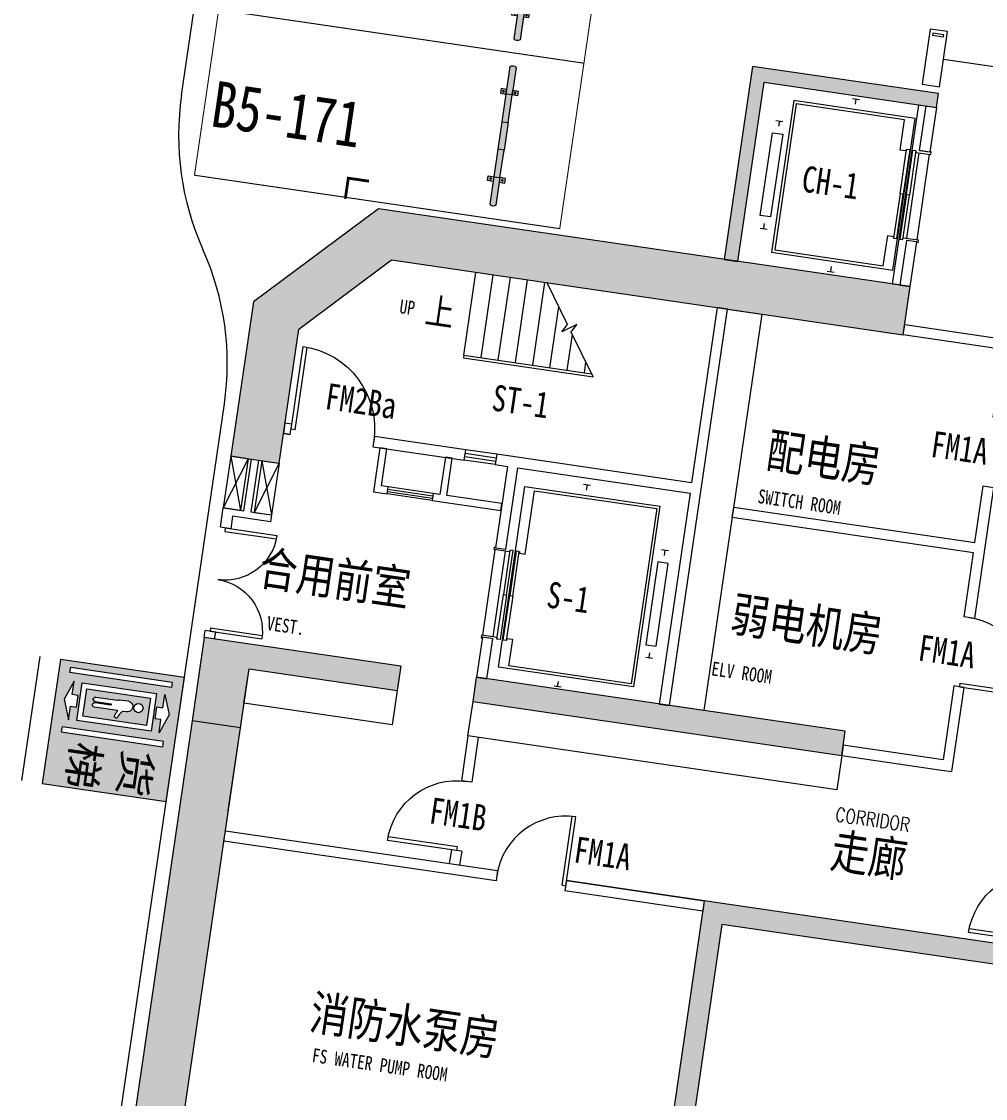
# Model space of a CAD drawing. Header units: inches. Extents: x -414268 to 632271, y -366004 to 318730.
# Drawn here: x -271546 to -257705, y 209405 to 224862 of the extents above; entities that cross this region are included whole.
import ezdxf
from ezdxf.enums import TextEntityAlignment as Align

# ---------------------------------------------------------------- set-up
doc = ezdxf.new("R2010")
doc.units = ezdxf.units.IN
doc.header["$LTSCALE"] = 1200
doc.header["$MEASUREMENT"] = 0
doc.layers.get('0').update_dxf_attribs({"linetype": 'CONTINUOUS', "lineweight": 0})
doc.layers.get('DEFPOINTS').update_dxf_attribs({"linetype": 'CONTINUOUS', "lineweight": 0})
for name, color, linetype, lineweight in [('0--PAI--', 7, 'CONTINUOUS', 0), ('0--底牌颜色', 5, 'CONTINUOUS', 0), ('0--挡车架', 7, 'CONTINUOUS', 0), ('0--灯箱字(黄底黑字)', 7, 'CONTINUOUS', 0), ('0--立面标', 7, 'CONTINUOUS', 0), ('0--路缘线', 1, 'CONTINUOUS', 0), ('0－－车位', 4, 'CONTINUOUS', 0), ('0－－车位号码', 7, 'CONTINUOUS', 0), ('7', 7, 'CONTINUOUS', 0), ('COL-HATCH', 7, 'CONTINUOUS', 0), ('COLUMN', 7, 'CONTINUOUS', 0), ('ELEV-DOOR', 7, 'CONTINUOUS', 0), ('ELEV-EVTR', 7, 'CONTINUOUS', 0), ('EN-TEXT', 7, 'CONTINUOUS', 0), ('HATCH', 7, 'CONTINUOUS', 0), ('JJ', 7, 'CONTINUOUS', 0), ('PUB_TEXT', 7, 'CONTINUOUS', 0), ('STAIR', 7, 'CONTINUOUS', 0), ('TEXT-EN', 7, 'CONTINUOUS', 0), ('WALL', 7, 'CONTINUOUS', 0), ('WINDOW', 7, 'CONTINUOUS', 0), ('WINDOW_TEXT', 7, 'CONTINUOUS', 0), ('消火栓', 7, 'CONTINUOUS', 0)]:
    doc.layers.add(name, color=color, linetype=linetype, lineweight=lineweight)
doc.styles.add('-文鼎特粗黑简', font='simhei.ttf', dxfattribs={"width": 0.5})
doc.styles.add('-黑体', font='simhei.ttf', dxfattribs={"width": 0.8})
doc.styles.add('SIMPLEX', font='SIMPLEX.SHX')

# ---------------------------------------------------------------- blocks, each defined once
blk = doc.blocks.new('_A1OSQ')
for p, q in [((0.44999999999982, 0), (0.44999999999982, 0.9969278574199233)), ((0.4999999999998, 0), (0.4999999999998, 1.0000000000004)), ((0.44999999999982, 0), (0.4999999999998, 0))]:
    blk.add_line(p, q)
blk.add_arc((0.5000000000002001, 0), 1.0000000000004, 90.0000000000229, 180)
blk = doc.blocks.new('_A1LBT')
for p, q in [((0.44999999999982, 0), (0.44999999999982, 0.9969278574199233)), ((0.4999999999998, 0), (0.4999999999998, 1.0000000000004)), ((0.44999999999982, 0), (0.4999999999998, 0))]:
    blk.add_line(p, q)
blk.add_arc((0.5000000000002001, 0), 1.0000000000004, 90.0000000000229, 180)
blk = doc.blocks.new('电梯1')
at = {"layer": 'ELEV-DOOR'}
for points in [[(1941.318539092588, 9.094947017729282e-13), (1941.318539092585, 644.9999999999663), (1986.318539092586, 644.9999999999663), (1986.318539092586, 9.094947017729282e-13)], [(2031.318539092588, 9.094947017729282e-13), (2031.318539092588, 644.9999999999663), (2076.318539092586, 644.9999999999663), (2076.318539092586, 9.094947017729282e-13)], [(1941.318539092588, 9.094947017729282e-13), (1941.318539092584, -645.0000000000427), (1986.318539092586, -645.0000000000427), (1986.318539092586, 9.094947017729282e-13)], [(2031.318539092588, 9.094947017729282e-13), (2031.318539092588, -645.0000000000427), (2076.318539092586, -645.0000000000427), (2076.318539092586, 9.094947017729282e-13)]]:
    blk.add_lwpolyline(points, close=True, dxfattribs=at)
at = {"layer": 'ELEV-EVTR', "color": 5}
for points in [[(1066.909269546251, 1252.999999999966), (1166.909269546274, 1252.999999999953)], [(1116.909269546262, 1252.999999999953), (1116.909269546265, 1177.999999999965)], [(24.99999999998772, 780.0000000000246), (124.9999999999541, 780.00000000001)], [(74.99999999999955, 780.00000000001), (74.99999999999955, 705.0000000000218)], [(74.99999999999955, -780.0000000000109), (74.99999999999955, -705.0000000000227)], [(24.99999999998772, -780.0000000000255), (124.9999999999541, -780.0000000000109)], [(1116.909269546263, -1252.999999999953), (1116.909269546266, -1177.999999999965)], [(1066.909269546251, -1252.999999999967), (1166.909269546274, -1252.999999999953)]]:
    blk.add_lwpolyline(points, dxfattribs=at)
at = {"layer": 'ELEV-EVTR', "color": 2}
blk.add_lwpolyline([(2137.500000000017, -1299.999999999999), (2021.350118039955, -1299.999999999999), (2021.686960145217, 1300.000000000001), (2137.500000000017, 1300.000000000001)], dxfattribs=at)
blk.add_lwpolyline([(237.5000000000005, 1100.000000000004), (237.5000000000014, -1100.000000000001), (1996.318539092588, -1100.000000000001), (1996.318539092584, 1100.000000000002), (237.5000000000005, 1100.000000000004)], close=True, dxfattribs=at)
at = {"layer": 'ELEV-EVTR'}
blk.add_lwpolyline([(1936.318539092586, 644.9999999999663), (1936.318539092586, 619.9999999999663), (1851.318539092585, 619.9999999999673), (1851.318539092585, 1060.000000000003), (277.5, 1060.000000000003), (277.5000000000005, -1060.000000000001), (1851.318539092585, -1060.000000000003), (1851.318539092585, -620.0000000000427), (1936.318539092585, -620.0000000000427), (1936.318539092585, -645.0000000000427)], dxfattribs=at)
blk.add_lwpolyline([(0, -600.0000000000027), (0, 600.0000000000027), (149.9999999999986, 600.0000000000027), (149.9999999999986, -600.0000000000009)], close=True, dxfattribs=at)
blk = doc.blocks.new('_WBLK')
for p, q in [((-0.5, 0.5), (0.5, 0.5)), ((0.5, 0.1666666666666666), (-0.5, 0.1666666666666666)), ((0.5, -0.1666666666666667), (-0.5, -0.1666666666666667)), ((-0.4999999999999999, -0.5), (0.5, -0.5))]:
    blk.add_line(p, q)
at = {"layer": 'WINDOW_TEXT', "style": 'SIMPLEX', "flags": 9}
blk.add_attdef('A', text='', height=1, dxfattribs=at).set_placement((0, 1.5), align=Align.MIDDLE)
blk = doc.blocks.new('HR')
at = {"layer": '消火栓'}
for p, q in [((-249.9999999999964, 0), (-249.9999999999964, 749.9999999999986)), ((-249.9999999999964, -1.818989403545856e-12), (0, 749.9999999999986)), ((0, 0), (-249.9999999999964, 749.9999999999986)), ((-249.9999999999964, 749.9999999999986), (0, 749.9999999999986)), ((0, 0), (0, 749.9999999999986)), ((-249.9999999999964, 0), (0, 0))]:
    blk.add_line(p, q, dxfattribs=at)
blk = doc.blocks.new('_A0XEK')
for p, q in [((-0.5000000000004998, 0), (-0.5000000000004998, 0.5000000000010497)), ((-0.4666666666671299, 0), (-0.4666666666671299, 0.4988876515708717)), ((0.4666666666671798, 6.315935428979301e-18), (0.4666666666671799, 0.498887651570875)), ((0.5000000000005499, 0), (0.50000000000055, 0.5000000000010497)), ((-0.4666666666671299, 0), (-0.5000000000004998, 0)), ((0.5000000000005499, 0), (0.4666666666671798, 0))]:
    blk.add_line(p, q)
for centre, start, end in [((-0.5000000000010497, 0), 0, 89.999999999937), ((0.5000000000010497, 0), 90.00000000005723, 180)]:
    blk.add_arc(centre, 0.5000000000010497, start, end)
blk = doc.blocks.new('A$C6F4820FC')
at = {"layer": '0--挡车架'}
h = blk.add_hatch(color=256, dxfattribs=at)
h.paths.add_polyline_path([(2017.784217856827, 79.3952663297232, 0.3952043560108401), (2017.78421785311, 169.3952663332057), (1617.474230922457, 169.3952663332057), (1617.474230922458, 79.39526633119387), (1684.499301437642, 79.39526633119385)])
h.paths.add_polyline_path([(818.9364171714836, 169.3952663332057), (818.9364171714836, 79.39526633119385), (1216.632018534735, 79.39526633119385), (1216.632018534736, 169.3952663332057)])
h.paths.add_polyline_path([(418.094204783764, 79.39526633119385), (418.0942047837638, 169.3952663332057), (351.0691342685791, 169.3952663332057), (17.78421785310638, 169.395266333202, 0.3952043560108128), (17.78421784939219, 79.39526632972411)])
h = blk.add_hatch(color=256, dxfattribs=at)
h.paths.add_polyline_path([(1617.474230922457, 169.3952663332057), (1684.499301437642, 169.3952663332057), (1684.499301437642, 248.7905199443812), (1617.474230922457, 248.7905199443812)])
h.paths.add_polyline_path([(1638.848788944474, 209.0928931387934, -1), (1663.124743415625, 209.0928931387934, -1)], flags=16)
h.paths.add_polyline_path([(1617.474230922457, 1.272001827601343e-05), (1684.499301437642, 1.272001827601343e-05), (1684.499301437642, 79.39526633119387), (1617.474230922457, 79.39526633119384)])
h.paths.add_polyline_path([(1638.848788944473, 39.69763952560606, -1), (1663.124743415624, 39.69763952560606, -1)], flags=16)
h.paths.add_polyline_path([(351.069134268579, 248.7905199443813), (351.0691342685791, 169.3952663332057), (418.0942047837639, 169.3952663332057), (418.0942047837638, 248.7905199443812)])
h.paths.add_polyline_path([(396.7196467617473, 209.0928931387934, 1), (372.4436922905957, 209.0928931387934, 1)], flags=16)
h.paths.add_polyline_path([(418.0942047837639, 79.39526633119387), (351.0691342685791, 79.39526633119387), (351.0691342685791, 1.272001827601343e-05), (418.0942047837639, 1.272001827601343e-05)])
h.paths.add_polyline_path([(372.4436922905957, 39.69763952560606, -1), (396.7196467617473, 39.69763952560606, -1)], flags=16)
h = blk.add_hatch(color=40, dxfattribs=at)
h.paths.add_polyline_path([(1216.632018534736, 169.3952663332056), (1216.632018534735, 79.39526633119385), (1617.474230922457, 79.39526633119385), (1617.474230922457, 169.3952663332056)])
h.paths.add_polyline_path([(818.9364171714836, 79.39526633119385), (818.9364171714836, 169.3952663332057), (418.0942047837639, 169.3952663332057), (418.0942047837639, 79.39526633119385)])
for p, q in [((17.78421785310638, 169.395266333202), (418.0942047837639, 169.3952663332057)), ((818.9364171714838, 169.3952663332057), (1216.632018534736, 169.3952663332057)), ((1617.474230922457, 169.3952663332057), (2017.78421785311, 169.3952663332057)), ((17.78421784939155, 79.39526632972411), (418.0942047837639, 79.39526633119385)), ((818.9364171714838, 79.39526633119385), (1216.632018534735, 79.39526633119385)), ((1617.474230922457, 79.39526633119385), (2017.784217856827, 79.3952663297232))]:
    blk.add_line(p, q, dxfattribs=at)
for points in [[(418.0942047837639, 169.3952663332057), (351.0691342685791, 169.3952663332057), (351.0691342685791, 248.7905199443812), (418.0942047837639, 248.7905199443812)], [(1617.474230922457, 169.3952663332057), (1684.499301437642, 169.3952663332057), (1684.499301437642, 248.7905199443812), (1617.474230922457, 248.7905199443812)], [(418.0942047837639, 79.39526633119385), (351.0691342685791, 79.39526633119385), (351.0691342685791, 1.272001827601343e-05), (418.0942047837639, 1.272001827601343e-05)], [(1617.474230922457, 79.39526633119385), (1684.499301437642, 79.39526633119385), (1684.499301437642, 1.272001827601343e-05), (1617.474230922457, 1.272001827601343e-05)]]:
    blk.add_lwpolyline(points, close=True, dxfattribs=at)
at = {"layer": '0--挡车架', "color": 0}
for points in [[(818.9364171714838, 169.3952663332057), (818.9364171714838, 79.39526633119385), (418.0942047837639, 79.39526633119385), (418.0942047837639, 169.3952663332057)], [(1617.474230922457, 169.3952663332057), (1617.474230922457, 79.39526633119385), (1216.632018534735, 79.39526633119385), (1216.632018534736, 169.3952663332057)]]:
    blk.add_lwpolyline(points, close=True, dxfattribs=at)
at = {"layer": '0--挡车架'}
for centre in [(384.5816695261715, 209.0928931387934), (1650.986766180049, 209.0928931387934), (384.5816695261715, 39.69763952560606), (1650.986766180049, 39.69763952560606)]:
    blk.add_circle(centre, 12.13797723557582, dxfattribs=at)
for centre, start, end in [((65.82469069586296, 124.3952663294804), 136.8717046789877, 223.1282953162828), ((1969.743745010358, 124.3952663294804), 316.871704683716, 43.12829532101674)]:
    blk.add_arc(centre, 65.82466886578737, start, end, dxfattribs=at)
blk = doc.blocks.new('A$C001A7B1A')
at = {"layer": '0－－车位', "const_width": 15}
blk.add_lwpolyline([(2407.499988817268, 5307.500045389108), (7.499988817267877, 5307.500045389108), (7.499988817267877, 7.500045389109687), (2407.499988817268, 7.500045389109687)], close=True, dxfattribs=at)
at = {"layer": '0--挡车架'}
blk.add_blockref('A$C6F4820FC', (189.7157709641579, 883.1047790596294), dxfattribs=at)
blk = doc.blocks.new('A$C02CB3142')
at = {"layer": '0--底牌颜色'}
h = blk.add_hatch(color=256, dxfattribs=at)
h.paths.add_polyline_path([(2083.408075451676, 67106.32013812407), (2083.408075463609, 65306.32013812612), (3883.408075461455, 65306.32013813799), (3883.408075449639, 67106.32013813594)])
h.paths.add_polyline_path([(2363.196242969541, 66860.98342176815), (2643.140101779543, 66968.499108637), (2923.083960590942, 66860.98342177185), (2728.495353014616, 66860.98342177055), (2728.49535301514, 66777.05594722895), (2557.784850546392, 66777.05594722783), (2557.784850545868, 66860.98342176943)], flags=16)
h.paths.add_polyline_path([(2841.421452817682, 65741.75963706446), (2444.858750757528, 65741.75963706184), (2444.858750751475, 66668.689218235), (2841.42145281157, 66668.68921823762)], flags=0)
edge = h.paths.add_edge_path(flags=0)
edge.add_arc((2816.087678563908, 66405.8406820178), 214.8565808293658, 236.3285316043967, 258.7037237441423, ccw=False)
edge.add_arc((2695.135110159019, 66224.28416201529), 3.300000000009924, 56.32853160439507, 180.0000000002527)
edge.add_line((2691.835110159009, 66224.28416201528), (2691.835110161221, 65890.16475636164))
edge.add_arc((2658.571110161283, 65890.16475636142), 33.26399999993737, -179.99999999962404, 3.76019215764245e-10, ccw=False)
edge.add_line((2625.307110161346, 65890.1647563612), (2625.307110159774, 66120.38461104536))
edge.add_arc((2619.110012641439, 66120.38461104533), 6.197097518335795, 2.690818803320932e-10, 180.0000000004036)
edge.add_line((2612.912915123103, 66120.38461104529), (2612.912915124616, 65890.1647563611))
edge.add_arc((2579.64891512465, 65890.1647563609), 33.26399999996647, -179.99999999962404, 3.510081114654895e-10, ccw=False)
edge.add_line((2546.384915124683, 65890.16475636068), (2546.384915122704, 66201.0605074017))
edge.add_arc((2531.384915122687, 66201.06050740159), 15.00000000001683, 3.890895523277639e-10, 45.0000000004262)
edge.add_line((2541.991516840411, 66211.66710911947), (2538.160991813056, 66215.49763414677))
edge.add_arc((2549.82825370251, 66227.16489603641), 16.4999999999568, 180.0000000004548, 225.0000000004589, ccw=False)
edge.add_line((2533.328253702552, 66227.16489603628), (2533.328253701678, 66353.92141464222))
edge.add_arc((2612.581681929936, 66353.92141464274), 79.25342822825769, 3.681748239614535e-10, 180.0000000003787, ccw=False)
edge.add_line((2691.835110158194, 66353.92141464325), (2691.835110158485, 66313.87943899487))
edge.add_arc((2724.83511015838, 66313.87943899525), 32.99999999989495, 180.0000000006569, 223.7430230020235)
edge.add_arc((2844.35819875574, 66428.27001558412), 198.4417502329711, 223.7430230017061, 251.2405663442963)
edge.add_arc((2779.003841837973, 66217.50762697427), 22.91398831790696, -102.61090736639761, 86.15536940955388, ccw=False)
edge = h.paths.add_edge_path(flags=0)
edge.add_arc((2612.581681928888, 66516.20284287089), 66.52799999990815, 0, 360)
h.paths.add_polyline_path([(2363.196242978214, 65549.46543352763), (2643.140101789613, 65441.94974666249), (2923.083960599673, 65549.46543353131), (2728.495353023289, 65549.46543353003), (2728.495353022707, 65633.39290807166), (2557.784850554017, 65633.39290807054), (2557.784850554541, 65549.46543352891)], flags=16)
h.paths.add_polyline_path([(2916.421452818147, 65666.75963706504), (2369.858750758111, 65666.75963706143), (2369.858750751067, 66743.68921823442), (2916.421452810988, 66743.68921823803)], flags=16)
h.paths.add_polyline_path([(2250.068312854739, 65470.19339207733), (2173.655825067777, 65470.19339207685), (2173.655825058115, 66942.44688417451), (2250.068312845018, 66942.446884175)], flags=16)
h.paths.add_polyline_path([(3036.211890724138, 65470.19339208254), (3112.624378511042, 65470.19339208303), (3112.624378501321, 66942.4468841807), (3036.211890714418, 66942.4468841802)], flags=16)
at = {"layer": '0--PAI--'}
for points in [[(2083.408075451676, 67106.32013812407), (2083.408075463609, 65306.32013812612), (3883.408075461455, 65306.32013813799), (3883.408075449639, 67106.32013813594)], [(2250.068312854739, 65470.19339207733), (2173.655825067777, 65470.19339207685), (2173.655825058115, 66942.44688417451), (2250.068312845018, 66942.446884175)], [(2363.196242969541, 66860.98342176815), (2643.140101779543, 66968.499108637), (2923.083960590942, 66860.98342177185), (2728.495353014616, 66860.98342177055), (2728.49535301514, 66777.05594722895), (2557.784850546392, 66777.05594722783), (2557.784850545868, 66860.98342176943)], [(3036.211890724138, 65470.19339208254), (3112.624378511042, 65470.19339208303), (3112.624378501321, 66942.4468841807), (3036.211890714418, 66942.4468841802)], [(2916.421452818147, 65666.75963706504), (2369.858750758111, 65666.75963706143), (2369.858750751067, 66743.68921823442), (2916.421452810988, 66743.68921823803)], [(2841.421452817682, 65741.75963706446), (2444.858750757528, 65741.75963706184), (2444.858750751475, 66668.689218235), (2841.42145281157, 66668.68921823762)], [(2363.196242978214, 65549.46543352763), (2643.140101789613, 65441.94974666249), (2923.083960599673, 65549.46543353131), (2728.495353023289, 65549.46543353003), (2728.495353022707, 65633.39290807166), (2557.784850554017, 65633.39290807054), (2557.784850554541, 65549.46543352891)]]:
    blk.add_lwpolyline(points, close=True, dxfattribs=at)
blk.add_lwpolyline([(2774.001053251792, 66195.14643364941, -0.09794157306994242), (2696.964729390398, 66227.0305220551, 0.5989112694484939), (2691.835110159009, 66224.28416201528), (2691.835110161221, 65890.16475636164, -0.9999999999999999), (2625.307110161346, 65890.1647563612), (2625.307110159774, 66120.38461104536, 0.9999999999999999), (2612.912915123103, 66120.38461104529), (2612.912915124616, 65890.1647563611, -0.9999999999999999), (2546.384915124683, 65890.16475636068), (2546.384915122704, 66201.0605074017, 0.1989123673797559), (2541.991516840411, 66211.66710911947), (2538.160991813056, 66215.49763414677, -0.1989123673796662), (2533.328253702552, 66227.16489603628), (2533.328253701678, 66353.92141464222, -1.000000000000009), (2691.835110158194, 66353.92141464325), (2691.835110158485, 66313.87943899487, 0.1932169226587637), (2700.994320768048, 66291.06241111609, 0.120559723050095), (2780.540250382095, 66240.37004831189, -1.07958307243308), (2774.001053174143, 66195.14643366492)], format="xyb", dxfattribs=at)
blk.add_circle((2612.581681928888, 66516.20284287089), 66.52799999990815, dxfattribs=at)
at = {"layer": '7'}
blk.add_lwpolyline([(2083.408075465588, 65006.32013812645), (3883.408075463492, 65006.32013813834)], dxfattribs=at)
at = {"layer": '0--灯箱字(黄底黑字)', "color": 7, "true_color": 0xf7f7f7, "style": '-文鼎特粗黑简', "width": 1.2}
for s, p in [('货', (3205.456614686642, 66399.9591815102)), ('梯', (3205.456614686758, 65651.19003504983))]:
    blk.add_text(s, height=416.000000006783, rotation=359.9999999979815, dxfattribs=at).set_placement(p)

msp = doc.modelspace()

# ---------------------------------------------------------------- hatches: boundary and pattern name
at = {"layer": 'COL-HATCH'}
h = msp.add_hatch(color=256, dxfattribs=at)
h.paths.add_polyline_path([(-258380.7540814683, 223826.8074174861), (-261052.088786721, 224217.4939585038), (-261457.1048891427, 221448.1803093397), (-261259.2101245825, 221419.2379155246), (-260883.1364159762, 223990.6568001287), (-258409.7306132769, 223628.895511324)])
h.paths.add_polyline_path([(-252645.5565586907, 222960.1244333513, 0.00164130429913889), (-252730.1358030605, 223000.3963708055), (-255312.8959981741, 223378.1287623785), (-255341.8105927689, 223180.2077978098), (-252868.398451297, 222818.4898506159), (-253244.4721599033, 220247.0709660119), (-253046.5773953433, 220218.1285721968)])
h = msp.add_hatch(color=256, dxfattribs=at)
h.paths.add_polyline_path([(-266235.63537828, 221439.6005536825), (-258886.8239459356, 220364.8263168756), (-258785.5255675827, 221057.4579928354), (-266421.2344338385, 222174.1913918026), (-268216.7200330583, 220836.8816194557), (-268540.4318414908, 218623.4893021434), (-267847.8001655309, 218522.1909237904), (-267566.0475192587, 220448.6858071909)])
h.paths.add_polyline_path([(-248082.4478506471, 219492.1174897339), (-255718.1567168985, 220608.8508887004), (-255819.4550952513, 219916.2192127404), (-248470.6436629166, 218841.4449759349), (-247479.7289164251, 217511.0328349559), (-248142.0740413637, 212982.2217975913), (-256651.548917441, 214226.7447316417), (-256702.1981066174, 213880.4288936617), (-248192.7232305398, 212635.9059596112), (-248554.5031532275, 210162.2214026114), (-249003.1102573621, 207094.8525519317), (-249364.8901800511, 204621.167994932), (-255064.2593993784, 205454.7089368077), (-254232.1655771934, 211144.183417907), (-261742.2718922449, 212242.5472631911), (-262386.2401546314, 207839.3887517317), (-262089.3980077914, 207795.975161009), (-261488.8433361275, 211902.2915256285), (-254572.4213147559, 210890.7548617897), (-255361.1015462186, 205498.1225275304), (-257874.3650561302, 205865.6909289825), (-257925.014245307, 205519.3750910025), (-255550.2770705869, 205172.066365221), (-256382.370892772, 199482.5918841215), (-261824.4769181714, 200278.5077140376), (-260941.7339068098, 206314.2980331169), (-262277.5235675896, 206509.6591913691), (-262190.6963861444, 207103.343485049), (-262487.5385329843, 207146.7570757718), (-262574.3657144298, 206553.0727820919), (-269451.2087828889, 207558.8209671675), (-268403.4941267808, 214722.6114442389), (-268279.0418333762, 215573.5589318467), (-266151.7204943958, 215262.435127733), (-266101.0713052194, 215608.7509657129), (-268921.0243201596, 216021.1731481797), (-269096.1258027411, 214823.9098225918), (-269782.0605361598, 210133.8039025203), (-270898.7939351269, 202498.0950362644), (-269561.4841627801, 200702.6094370448), (-261925.7752965243, 199585.8760380776), (-251420.5923441488, 198049.4779287913), (-251571.0927919875, 197020.4251530794), (-245106.7996833447, 196075.0129927185), (-244239.9749885816, 202001.9611912901), (-244487.3434442816, 202038.139183559), (-244545.2282319118, 201642.3496544388), (-244891.5440698904, 201692.9988436151), (-244927.7220621594, 201445.6303879151), (-244531.9325330378, 201387.7456002847), (-245275.7520540868, 196301.8501510933), (-251344.2556336122, 197189.3775238242), (-251222.6975795886, 198020.5355349762), (-249427.2119803691, 199357.8453073229), (-249362.5345965819, 199800.0794818238), (-248966.7450674605, 199742.1946941933), (-248930.5670751916, 199989.5631498934), (-249326.3566043132, 200047.4479375238), (-249084.6876159569, 201699.8692215993), (-248688.8980868356, 201641.9844339689), (-248659.9556930207, 201839.8791985259), (-249055.7452221414, 201897.7639861593), (-248997.8604345114, 202293.5535152792), (-249690.4921104712, 202394.8518936321), (-250077.8844941687, 199746.0411195876), (-251408.2966351476, 198755.1263730963), (-256085.5287459319, 199439.1782933989), (-255253.4349237469, 205128.6527744983), (-252799.5398432029, 204769.7670911906), (-252661.0135080109, 204749.50741552), (-249415.5393692277, 204274.852156952), (-248722.9076932677, 204173.553778599), (-247337.6443413461, 203970.9570218929), (-247381.0579320691, 203674.114875053), (-247133.689476369, 203637.9368827841), (-247090.2758856462, 203934.779029624), (-244270.2754906684, 203522.3499177588), (-244313.6890813909, 203225.5077709187), (-244066.3206256909, 203189.3297786499), (-243993.9646411529, 203684.0666900497), (-245923.4385956129, 203966.2550297473), (-245583.3654682853, 206291.518513327), (-243532.634294455, 205991.5961309743), (-243489.2207037321, 206288.4382778143), (-245737.8466421226, 206617.3030539821), (-245758.1063177932, 206478.7767187901), (-246099.6172538663, 204143.6821609412), (-248672.2491931456, 204519.9332805378), (-248332.1853767633, 206845.1331001587), (-248310.478581402, 206993.5541735788), (-248706.2681105218, 207051.438961209), (-248257.6610063874, 210118.8078118887), (-247861.8714772676, 210060.923024259), (-247840.1646819062, 210209.3440976786), (-247500.0915545785, 212534.6075812584), (-244927.459615299, 212158.3564616618), (-245267.5327426268, 209833.092978082), (-245289.2395379877, 209684.6719046615), (-245091.3447734283, 209655.729510847), (-244700.6224569238, 212327.3088324064), (-247471.1491607635, 212732.5023458182), (-246745.1380783013, 217696.6318905157)])
h.paths.add_polyline_path([(-261289.2252428263, 206011.3957858597), (-262121.3190650115, 200321.9213047603), (-269173.2883505152, 201353.2819508445), (-270164.2030970067, 202683.6940918232), (-269501.8579720656, 207212.5051291876)], flags=16)
msp.add_hatch(color=256, dxfattribs=at).paths.add_polyline_path([(-259718.9177681207, 214675.3518357761), (-265012.6501001396, 215449.5677997297), (-265063.2992893161, 215103.2519617498), (-259769.5669572973, 214329.0359977963)])
at = {"layer": 'HATCH'}
msp.add_hatch(color=256, dxfattribs=at).paths.add_polyline_path([(-258380.7540814684, 223826.8074174861), (-261052.088786721, 224217.4939585038), (-261457.1048891426, 221448.1803093397), (-261259.2101245826, 221419.2379155246), (-260883.1364159761, 223990.6568001286), (-258409.7306132769, 223628.895511324)])

# ---------------------------------------------------------------- linework, layer by layer
for p, q in [((-268403.494126745, 214722.6114442252), (-269096.1258027046, 214823.9098225796)), ((-268577.1484896384, 213535.2428568656), (-268403.494126745, 214722.6114442252)), ((-265081.2969803329, 213943.6502701686), (-265229.718053753, 213965.3570655299)), ((-261742.271892245, 212242.5472631911), (-263721.2195378448, 212531.9712013424))]:
    msp.add_line(p, q)
at = {"layer": '0--立面标', "const_width": 40.00000000000001}
msp.add_lwpolyline([(-266556.9497354632, 222570.3440301924), (-266853.7918823032, 222613.7576209159), (-266897.2054730267, 222316.9154740761)], dxfattribs=at)
at = {"layer": '0--路缘线'}
for p, q in [((-269248.3133942211, 223803.2248738767), (-266929.6270409315, 239657.3346927319)), ((-271152.8176669062, 202143.2533928852), (-268632.8485387238, 219373.6421609251))]:
    msp.add_line(p, q, dxfattribs=at)
for centre, start, end in [((-265290.4181030227, 223224.3769975654), 171.6793996841437, 204.1411446499244), ((-272590.7438299221, 219952.4900372364), 351.6793996841437, 24.14114464992438)]:
    msp.add_arc(centre, 4000, start, end, dxfattribs=at)
at = {"layer": 'COLUMN'}
for p, q in [((-266101.0713052194, 215608.7509657131), (-266151.7204943958, 215262.4351277331)), ((-265063.2992893159, 215103.2519617498), (-265012.6308455206, 215449.6994539489)), ((-261742.271892245, 212242.5472631911), (-262574.3657144298, 206553.0727820919)), ((-254232.1655771935, 211144.1834179069), (-261742.271892245, 212242.5472631911)), ((-269782.0605361598, 210133.8039025202), (-270898.7939351269, 202498.0950362644))]:
    msp.add_line(p, q, dxfattribs=at)
for points in [[(-261259.2101245826, 221419.2379155246), (-260883.1364159762, 223990.6568001287), (-258409.7306132769, 223628.895511324), (-258380.7540814684, 223826.8074174861), (-261052.088786721, 224217.4939585038), (-261457.1048891426, 221448.1803093398)], [(-258785.5255675827, 221057.4579928354), (-266421.2344338386, 222174.1913918026), (-268216.7200330583, 220836.8816194556), (-268540.4318414909, 218623.4893021434), (-267847.8001655309, 218522.1909237904), (-267566.0475192586, 220448.6858071909), (-266235.6353782798, 221439.6005536825), (-258886.8239459357, 220364.8263168756)], [(-261488.8433361275, 211902.2915256285), (-262277.5235675896, 206509.6591913691), (-260941.7339068099, 206314.298033117), (-261824.4769181715, 200278.5077140376), (-256382.370892772, 199482.5918841216), (-255550.2770705868, 205172.066365221), (-257925.014245307, 205519.3750910025), (-257874.3650561302, 205865.6909289825), (-255361.1015462184, 205498.1225275303), (-254572.421314756, 210890.7548617898)]]:
    msp.add_lwpolyline(points, close=True, dxfattribs=at)
for points in [[(-266101.0713052194, 215608.750965713), (-268921.0243201596, 216021.1731481797), (-269096.1258027411, 214823.9098225918), (-269782.0605361598, 210133.8039025202)], [(-268403.4941267815, 214722.611444239), (-268279.0418333762, 215573.5589318467), (-266151.7204943958, 215262.435127733)], [(-265063.2992893161, 215103.2519617498), (-259769.5669572973, 214329.0359977963), (-259718.9177681207, 214675.3518357761), (-265012.6501001396, 215449.5677997297)], [(-269451.208782889, 207558.8209671676), (-268403.4941267808, 214722.6114442389)]]:
    msp.add_lwpolyline(points, dxfattribs=at)
at = {"layer": 'DEFPOINTS'}
for p, q in [((-258503.8905978763, 222984.7632390084), (-258652.3116712963, 223006.4700343696)), ((-258691.8714457056, 221699.4367431912), (-258840.2925191256, 221721.1435385526))]:
    msp.add_line(p, q, dxfattribs=at)
at = {"layer": 'ELEV-DOOR', "color": 5}
for points in [[(-258703.6779469222, 223008.9292352438), (-258707.2957461491, 222984.1923896737), (-258491.5006773698, 222952.6320506327), (-258485.7121986068, 222992.2110035445), (-258502.4434781854, 222994.6579772362)], [(-258890.2116750609, 221733.4974776547), (-258886.5938758341, 221758.2343232247), (-258670.7988070546, 221726.6739841836), (-258676.5872858176, 221687.0950312716), (-258693.3185653962, 221689.5420049633)], [(-264532.3373760546, 217274.4023866524), (-264535.9551752817, 217249.6655410823), (-264761.6449822888, 217282.6729998142), (-264755.856503526, 217322.2519527262), (-264739.1252239472, 217319.8049790345)], [(-264719.0158161624, 215997.9811552405), (-264715.3980169354, 216022.7180008105), (-264941.0878239428, 216055.7254595424), (-264946.8763027057, 216016.1465066303), (-264930.1450231269, 216013.6995329387)]]:
    msp.add_lwpolyline(points, dxfattribs=at)
at = {"layer": 'ELEV-DOOR'}
for points in [[(-264581.1502740827, 216629.679732338), (-264487.8110540288, 217267.8903480439), (-264532.3373760546, 217274.4023866524), (-264625.6765961085, 216636.1917709464)], [(-264492.0976300305, 216616.6556551213), (-264398.7584099768, 217254.8662708272), (-264443.2847320026, 217261.3783094356), (-264536.6239520566, 216623.1676937297)], [(-264581.1502740827, 216629.679732338), (-264674.4894941365, 215991.4691166321), (-264719.0158161624, 215997.9811552405), (-264625.6765961085, 216636.1917709464)], [(-264492.0976300305, 216616.6556551213), (-264585.4368500845, 215978.4450394153), (-264629.9631721106, 215984.9570780237), (-264536.6239520566, 216623.1676937297)]]:
    msp.add_lwpolyline(points, close=True, dxfattribs=at)
at = {"layer": 'ELEV-EVTR'}
for p, q in [((-258835.9511600533, 221750.8277532366), (-258656.5083183994, 222977.7752935085)), ((-258687.5300866332, 221729.1209578753), (-258508.0872449794, 222956.0684981471)), ((-264924.356544385, 216053.2784858538), (-264744.913702731, 217280.2260261257)), ((-264775.9354709649, 216031.5716904924), (-264596.492629311, 217258.5192307643))]:
    msp.add_line(p, q, dxfattribs=at)
at = {"layer": 'ELEV-EVTR', "color": 2}
msp.add_lwpolyline([(-262379.6741111184, 217904.5189655964), (-262758.8194700754, 215312.0975498575), (-264697.019138123, 215595.5620377115), (-264317.8737791657, 218187.9834534503), (-262379.6741111184, 217904.5189655964)], close=True, dxfattribs=at)
at = {"layer": 'ELEV-EVTR'}
msp.add_lwpolyline([(-264393.8110408628, 217254.1427109818), (-264397.4288400896, 217229.4058654118), (-264313.3235651515, 217217.1053480403), (-264180.1885536226, 218127.4212650223), (-262425.0415427932, 217870.7284914473), (-262792.6099442244, 215357.4649815325), (-264547.7569550537, 215614.1577551074), (-264492.7664068053, 215990.1578077684), (-264576.8716817434, 216002.4583251399), (-264580.4894809703, 215977.7214795699)], dxfattribs=at)
at = {"layer": 'ELEV-EVTR', "color": 5}
for points in [[(-263376.1067050132, 218204.8763028655), (-263475.0540872932, 218219.347499773)], [(-263425.5803961534, 218212.1119013192), (-263436.4337938339, 218137.9013646092)], [(-262258.4087847342, 217265.2412711398), (-262357.3561670141, 217279.7124680473)], [(-262307.8824758745, 217272.4768695935), (-262318.7358735549, 217198.2663328836)], [(-262533.6331476322, 215728.8977060257), (-262522.7797499517, 215803.1082427356)], [(-262484.1594564922, 215721.6621075718), (-262583.1068387722, 215736.1333044794)], [(-263799.5339265077, 215309.67589735), (-263898.4813087877, 215324.1470942575)], [(-263849.0076176475, 215316.9114958037), (-263838.154219967, 215391.1220325137)]]:
    msp.add_lwpolyline(points, dxfattribs=at)
at = {"layer": 'ELEV-EVTR'}
msp.add_lwpolyline([(-262433.3744564888, 215896.149596449), (-262259.7200935979, 217083.5181838088), (-262408.141167018, 217105.2249791702), (-262581.7955299087, 215917.8563918103)], close=True, dxfattribs=at)
at = {"layer": 'JJ'}
msp.add_line((-258308.3537405995, 224321.5378367231), (-257452.4588838772, 224196.3619834748), dxfattribs=at)
for points in [[(-258613.606983931, 223961.9262998731), (-258366.2385282314, 223925.7483076034), (-258250.468952968, 224717.3273658428), (-258497.8374086674, 224753.5053581126)], [(-258463.8644771278, 224667.3363751143), (-258307.695842764, 224644.4964878264), (-258303.8201830548, 224670.996464662), (-258459.9888174185, 224693.83635195)]]:
    msp.add_lwpolyline(points, close=True, dxfattribs=at)
at = {"layer": 'STAIR'}
for p, q in [((-265195.2160101858, 220074.6719377847), (-265021.5616472951, 221262.0405251445)), ((-264947.8475544861, 220038.4939455159), (-264774.193191595, 221225.8625328757)), ((-264700.4790987857, 220002.3159532469), (-264526.8247358951, 221189.6845406067)), ((-264453.1106430859, 219966.1379609779), (-264279.4562801952, 221153.5065483378)), ((-264205.7421873861, 219929.9599687092), (-264032.0878244953, 221117.3285560689)), ((-263705.9984379535, 220513.3434296968), (-263997.9769028155, 221112.3397847346)), ((-263958.373731686, 219893.7819764402), (-263830.4284759158, 220768.6127326292)), ((-263787.5761065199, 220406.8301254044), (-263705.9984379535, 220513.3434296968)), ((-263571.8411933799, 220511.9892774192), (-263787.5761065199, 220406.8301254044)), ((-263653.4188619463, 220405.4759731268), (-263571.8411933799, 220511.9892774192)), ((-263711.005275986, 219857.6039841713), (-263636.0803802785, 220369.9059274876)), ((-263340.22251356, 219762.9509458676), (-263653.4188619463, 220405.4759731268)), ((-265195.2160101858, 220074.6719377847), (-265201.004488949, 220035.0929848727)), ((-265201.004488949, 220035.0929848727), (-263340.22251356, 219762.9509458676)), ((-265195.2160101858, 220074.6719377847), (-263361.4403970842, 219806.4796180891)), ((-263463.636820286, 219821.4259919025), (-263441.7322846412, 219971.1991223458))]:
    msp.add_line(p, q, dxfattribs=at)
at = {"layer": 'WALL'}
for p, q in [((-267664.9479666073, 219081.7531277246), (-267763.8953488872, 219096.2243246321)), ((-267686.6547619686, 218933.3320543046), (-267664.9479666073, 219081.7531277246)), ((-267686.6547619686, 218933.3320543046), (-267785.6021442485, 218947.8032512122)), ((-268921.0243201594, 216021.1731481798), (-268906.5531232518, 216120.1205304598)), ((-268758.1320498319, 216098.4137350984), (-268906.5531232518, 216120.1205304598)), ((-268772.6032467396, 215999.4663528185), (-268758.1320498319, 216098.4137350984)), ((-266151.7204943958, 215262.4351277331), (-266224.0764789337, 214767.6982163332)), ((-265135.6552738537, 214608.51505035), (-265063.2992893159, 215103.2519617498)), ((-265135.6552738537, 214608.5150503499), (-265229.718053753, 213965.3570655299)), ((-264987.2342004338, 214586.8082549886), (-265081.2969803329, 213943.6502701686)), ((-265374.4300228287, 212975.8832427301), (-265403.3724166438, 212777.98847817)), ((-265226.0089494087, 212954.1764473686), (-265374.4300228287, 212975.88324273)), ((-265226.0089494087, 212954.1764473686), (-265254.9513432238, 212756.2816828086)), ((-264710.6933606442, 212676.6831704183), (-264732.4001560056, 212528.2620969983)), ((-263721.2195378444, 212531.9712013427), (-263742.9263332056, 212383.5501279227))]:
    msp.add_line(p, q, dxfattribs=at)
for points in [[(-258409.686256344, 223628.8890236618), (-258503.5716252532, 222986.9440935167), (-258651.9926986732, 223008.6508888779), (-258558.1073297643, 223650.5958190232)], [(-258785.7568146149, 221057.4918130464), (-258691.8714457059, 221699.4367431918), (-258840.2925191259, 221721.143538553), (-258934.1778880351, 221079.1986084078)], [(-261410.0103194959, 220733.9804216364), (-261558.4313929161, 220755.6872169977), (-261925.9997943682, 218242.423707086), (-264721.2633437777, 218651.2350197247), (-264742.970139139, 218502.8139463048), (-264569.8122201491, 218477.4893517166), (-264740.5723436589, 217309.9102408097), (-264592.151270239, 217288.2034454483), (-264421.3911467291, 218455.7825563552), (-261947.7065897296, 218094.002633666), (-262390.5252151008, 215066.2127358984), (-262242.1041416809, 215044.505940537)], [(-262242.0760162603, 215044.3673569191), (-261409.9821940757, 220733.8418380185), (-260915.2452826754, 220661.4858534807), (-261747.3391048603, 214972.0113723812)], [(-257593.9046325698, 219185.309615372), (-257452.0869028758, 220154.993961716), (-258886.8239459357, 220364.8263168756), (-258865.1171505742, 220513.2473902955), (-256985.1168872499, 220238.2946490511), (-257006.8236826113, 220089.8735756312), (-257303.6658294559, 220133.2871663546), (-257445.48355915, 219163.6028200106)], [(-267763.8953488874, 219096.2243246323), (-267785.6021442489, 218947.8032512123), (-267686.6547619689, 218933.3320543048), (-267664.9479666074, 219081.7531277248)], [(-266499.286174609, 218759.6776914141), (-265188.2333593993, 218567.9343323889), (-265166.5265640377, 218716.3554058088), (-266477.5793792477, 218908.098764834)], [(-266400.338792329, 218745.2064945064), (-266492.9544525372, 218111.9432479145), (-266295.0596879767, 218083.0008541031), (-266280.5884910699, 218181.9482363793), (-266379.53587335, 218196.4194332869), (-266301.391410049, 218730.7352975989)], [(-268144.6423123693, 218565.6045145119), (-268253.176289176, 217823.499147413), (-267956.334142337, 217780.0855566904), (-267970.8053392447, 217681.1381744104), (-268515.0159417846, 217760.729757402), (-268541.064096218, 217582.6244692996), (-268689.4851696379, 217604.331264661), (-268648.9658182969, 217881.3839350434), (-268352.123671456, 217837.9703443206), (-268243.5896946494, 218580.0757114194)], [(-265460.3386606689, 218607.7301238846), (-265538.48312397, 218073.4142595727), (-265637.4305062482, 218087.8854564913), (-265651.9017031571, 217988.9380742038), (-264662.4278803575, 217844.2261051246), (-264647.9566834499, 217943.1734874045), (-265439.5357416898, 218058.9430626651), (-265361.3912783889, 218593.2589269771)], [(-257878.9872116491, 217236.0461844562), (-261342.1455914488, 217742.538076221), (-261320.4387960873, 217890.959149641), (-257857.2804162877, 217384.4672578761), (-257738.6166016456, 218195.8357925721), (-257590.1955282258, 218174.1289972108), (-257865.1482694696, 216294.1287338909), (-258013.5693428894, 216315.8355292522)], [(-264780.2768300371, 216001.8874758084), (-264928.6979034572, 216023.5942711697), (-265012.6308455206, 215449.6994539489), (-264864.2097721007, 215427.9926585874)], [(-258009.8602385451, 215304.654911091), (-258158.281311965, 215326.3617064524), (-258313.123118876, 214267.6247160565), (-259747.8601619359, 214477.4570712162), (-259769.5669572973, 214329.0359977963), (-258334.8299142374, 214119.2036426365), (-258334.8299142374, 214119.2036426365), (-258186.4088408173, 214097.4968472751)]]:
    msp.add_lwpolyline(points, close=True, dxfattribs=at)
for points in [[(-266224.0764789337, 214767.698216333), (-268351.3978179143, 215078.8220204468), (-268279.0418333762, 215573.5589318467), (-266151.7204943958, 215262.435127733)], [(-265063.2992893161, 215103.2519617498), (-259769.5669572973, 214329.0359977963), (-259841.9229418352, 213834.2990863963), (-265135.6552738537, 214608.5150503498)], [(-264732.4001560056, 212528.2620969981), (-268640.821756065, 213099.8743748469), (-268619.1149607036, 213248.2954482669), (-264710.6933606443, 212676.6831704181)], [(-263721.2195378445, 212531.9712013424), (-261742.271892245, 212242.5472631911), (-261763.9786876061, 212094.1261897712), (-263742.9263332057, 212383.5501279225)]]:
    msp.add_lwpolyline(points, dxfattribs=at)

# ---------------------------------------------------------------- block references
at = {"xscale": -1}
for name, p, rotation in [('A$C001A7B1A', (-263115.017828849, 226644.9757539943), 81.6793996637859), ('A$C001A7B1A', (-263462.3265546361, 224270.2385792752), 81.6793996637859), ('HR', (-267847.7934808858, 218522.1899461515), 171.6793996836047)]:
    msp.add_blockref(name, p, dxfattribs=dict(at, rotation=rotation))
at = {"rotation": 171.6793996836834}
msp.add_blockref('HR', (-268540.4318414907, 218623.4893021433), dxfattribs=at)
at = {"color": 7, "true_color": 0xffffff, "rotation": 261.6793996839924}
msp.add_blockref('A$C02CB3142', (-335305.6172475054, 227219.3014715455), dxfattribs=at)
at = {"layer": 'COL-HATCH', "rotation": 351.6793996836047}
msp.add_blockref('电梯1', (-260851.3486665091, 222672.1781928568), dxfattribs=at)
at = {"layer": 'WINDOW'}
for name, p, xscale, yscale, zscale, rotation in [('_A1LBT', (-267081.3653853426, 218925.5241950654), 1200.000000000021, -1199.999999999998, 1200, 171.6793996837369), ('_WBLK', (-264954.7483515888, 218609.5846760549), 449.9999999999635, 150.0000000037307, 450, 171.6793996837371), ('_WBLK', (-265966.2450971126, 218085.443155297), 650.0000000000271, 100.0000000074524, 650, 171.6793996837364), ('_A0XEK', (-268728.7559788498, 216852.0960597244), 1499.999999999999, -1499.999999999998, 1500, 81.67939968373443), ('_A1LBT', (-258006.7674216032, 215809.5216603262), 1000.000000000003, 1000.000000000002, 1000, 261.6793996837356), ('_A1LBT', (-265227.8635015812, 213459.7667564493), -1000.000000000003, 1000.000000000002, 1000, 81.67939968373555), ('_A1LBT', (-264226.809846925, 212530.1166491702), 999.999999999988, 1000.000000000002, 1000, 351.6793996836047), ('_A1OSQ', (-256886.1808848993, 212138.7198659258), 1000.000000000003, -999.9999999999982, 1000, 261.6793996837356)]:
    msp.add_blockref(name, p, dxfattribs=dict(at, xscale=xscale, yscale=yscale, zscale=zscale, rotation=rotation))

# ---------------------------------------------------------------- texts
at = {"layer": '0－－车位号码', "style": '-黑体', "width": 0.8}
msp.add_text('B5-171', height=660, rotation=351.67939968401, dxfattribs=at).set_placement((-268851.0492208638, 223362.0539712586))
at = {"layer": 'EN-TEXT', "char_height": 200, "attachment_point": 1, "rotation": 351.6793996836104, "style": '-黑体'}
for s, insert, width in [('UP', (-266098.8785495998, 220875.5061222299), 1685.885922234143), ('SWITCH ROOM', (-260955.5190023524, 218151.4074161063), 2598.488535295242), ('VEST.', (-268006.5283217321, 216328.6827977293), 1685.885922234143), ('ELV ROOM', (-261620.7169751041, 215677.5186449717), 1685.885922234143), ('{\\Fromans.shx|c0;CORRIDOR}', (-259842.666818625, 213584.6886460524), 1685.885922234143), ('FS WATER PUMP ROOM', (-267355.7215138679, 210128.0535623055), 4356.256542469338)]:
    msp.add_mtext(s, dxfattribs=dict(at, insert=insert, width=width))
at = {"layer": 'PUB_TEXT', "style": '-黑体', "width": 0.8}
for s, height, p in [('上', 375, (-265765.4697264674, 220540.2645655011)), ('ST-1', 375, (-264809.6431221266, 219283.6345775443)), ('配电房', 500, (-260872.9879223732, 218472.1885661819)), ('合用前室', 500, (-268163.4886317314, 216784.9932396811)), ('弱电机房', 500, (-261386.9218668882, 216119.0789211266)), ('走廊', 500, (-259952.4928808495, 212728.2655946798)), ('消防水泵房', 500, (-267428.7760818125, 210405.2570493255))]:
    msp.add_text(s, height=height, rotation=351.6793996841438, dxfattribs=at).set_placement(p)
at = {"layer": 'TEXT-EN', "style": '-黑体', "width": 0.8}
for s, p in [('CH-1', (-260359.9652560155, 222426.2562678204)), ('S-1', (-264023.7393967939, 216456.8449357214))]:
    msp.add_text(s, height=375, rotation=351.6793996841438, dxfattribs=at).set_placement(p)
at = {"layer": 'WINDOW_TEXT', "style": '-黑体', "width": 0.8}
for s, p in [('FM2Ba', (-267201.8552963117, 219303.5157641441)), ('FM1A', (-258505.4020019072, 218616.6734966746)), ('FM1A', (-258688.8417632313, 215693.8950839852)), ('FM1B', (-265706.3731854116, 213357.5947704538)), ('FM1A', (-263630.9727406944, 212796.4774702014))]:
    msp.add_text(s, height=375, rotation=351.6793996841438, dxfattribs=at).set_placement(p)

doc.saveas('drawing.dxf')
